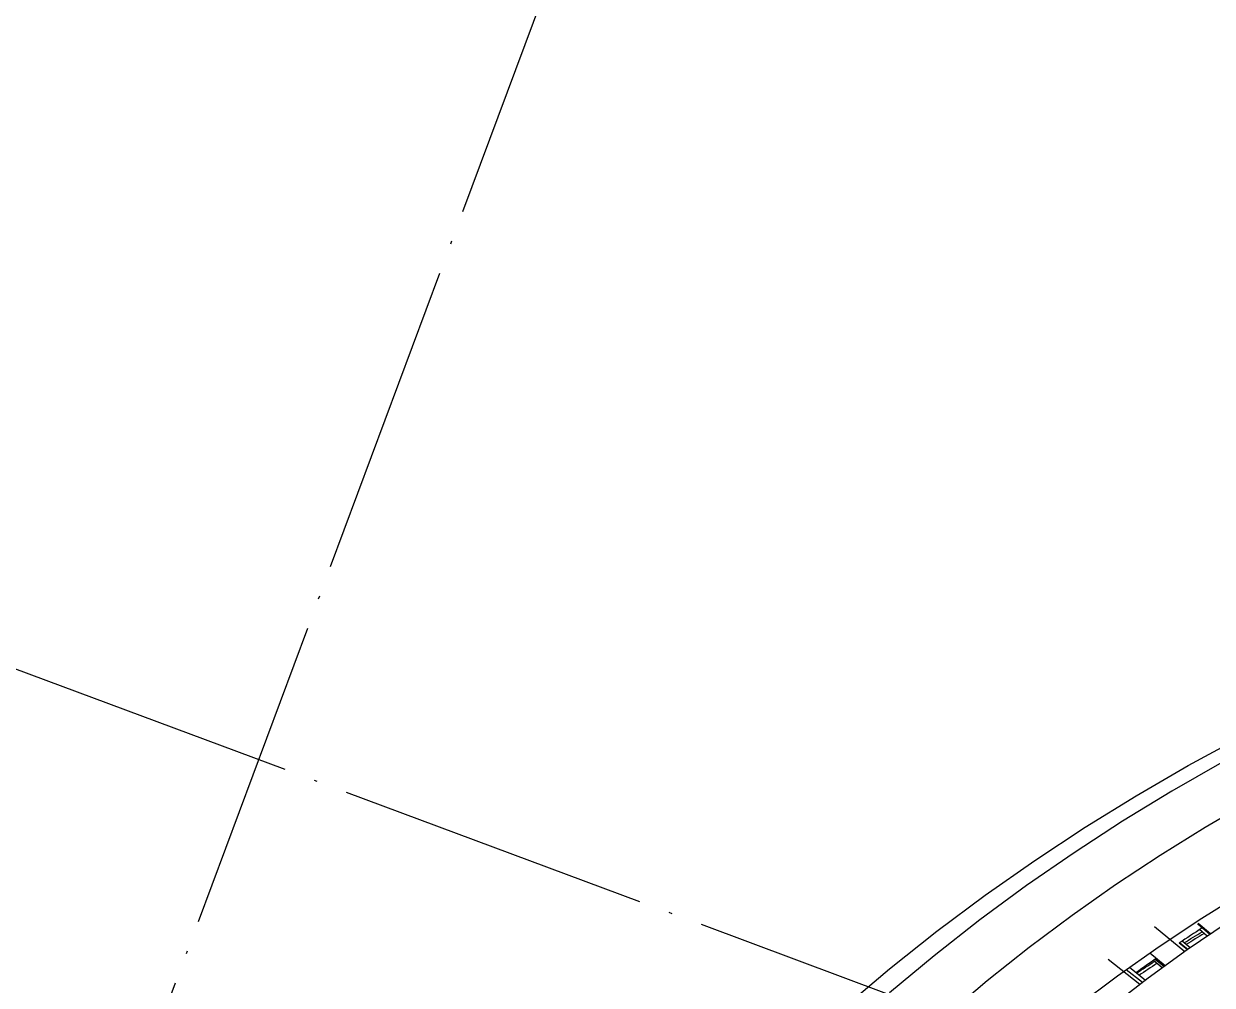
# Model space of a CAD drawing. Header units: millimetres. Extents: x 600121811 to 600690586, y 3472921280 to 3473279938.
# Drawn here: x 600355353 to 600362948, y 3473089247 to 3473095390 of the extents above; entities that cross this region are included whole.
import ezdxf

# ---------------------------------------------------------------- set-up
doc = ezdxf.new("R2010")
doc.units = ezdxf.units.MM
doc.header["$LTSCALE"] = 1000
doc.linetypes.add('AX-MALL-GIRD-200$0$DOTE', pattern=[2.42, 2, -0.2, 0.02, -0.2])
for name, color, linetype in [('AX-MALL-GIRD-200$0$A-Grid', 222, 'AX-MALL-GIRD-200$0$DOTE'), ('AX-MALL-GJ-200$0$A-Anno-Note', 241, 'CONTINUOUS'), ('AX-MALL-WALL-GJ$0$A-SEE', 254, 'CONTINUOUS'), ('AX-MALL-WALL-GJ$0$A-Wall-Fnsh', 152, 'CONTINUOUS')]:
    doc.layers.add(name, color=color, linetype=linetype)

# ---------------------------------------------------------------- blocks, each defined once
blk = doc.blocks.new('AX-MALL-GIRD-200')
at = {"layer": 'AX-MALL-GIRD-200$0$A-Grid'}
for p, q in [((600385888.5, 3473168630.7), (600347158.9, 3473064667)), ((600221348.7, 3473141169.5), (600579244.7, 3473007842.7))]:
    blk.add_line(p, q, dxfattribs=at)
blk = doc.blocks.new('AX-MALL-WALL-GJ$0$edhtrhrtjy')
at = {"layer": 'AX-MALL-WALL-GJ$0$A-Wall-Fnsh'}
for p, q in [((-18945.5, 10137.8), (-18693.1, 10428.2)), ((-18751.4, 10230.1), (-18987, 9946.7)), ((-19189.8, 9841), (-18945.5, 10137.8)), ((-18492.4, 10067.7), (-18706.6, 9804.5)), ((-18987, 9946.7), (-19215.1, 9656.8)), ((-19426.1, 9537.2), (-19189.8, 9841)), ((-18706.6, 9804.5), (-18913.9, 9535.4)), ((-19215.1, 9656.8), (-19435.2, 9360.3)), ((-19653.7, 9226.8), (-19426.1, 9537.2)), ((-18913.9, 9535.4), (-19114.2, 9260.4)), ((-18323.5, 9510.2), (-18522.8, 9251.6)), ((-19435.2, 9360.3), (-19646.9, 9057.4)), ((-18361.9, 9282.9), (-18539.9, 9031.3)), ((-19872.4, 8909.5), (-19653.7, 9226.8)), ((-19114.2, 9260.4), (-19306.9, 8979.5)), ((-18522.8, 9251.6), (-18715.1, 8987.5)), ((-18535.4, 9209.3), (-18533.9, 9214.2)), ((-18439.9, 9174.5), (-18535.4, 9209.3)), ((-18436.7, 9178.9), (-18533.9, 9214.2)), ((-18451, 9158.7), (-18511.6, 9180.7)), ((-18460.3, 9187.5), (-18463.7, 9183.1)), ((-19646.9, 9057.4), (-19850, 8747.8)), ((-18551.5, 9014.4), (-18787.7, 9095.7)), ((-18539.4, 9032), (-18604.3, 9054.4)), ((-18538, 9034.1), (-18602.9, 9056.4)), ((-18526.7, 9050.4), (-18591.2, 9072.6)), ((-19306.9, 8979.5), (-19491.9, 8692.7)), ((-18715.1, 8987.5), (-18900.1, 8717.9)), ((-18539.9, 9031.3), (-18711.1, 8774.5)), ((-20081.7, 8585.6), (-19872.4, 8909.5)), ((-18637.5, 8886.9), (-18756.9, 8928)), ((-18649.7, 8868.4), (-18719.5, 8892.4)), ((-18642.6, 8879.2), (-18712, 8903.1)), ((-18638.8, 8884.8), (-18708.1, 8908.7)), ((-19850, 8747.8), (-20044, 8431.7)), ((-18747.3, 8718.2), (-18992.8, 8798)), ((-18711.1, 8774.5), (-18875.5, 8512.4)), ((-18736.4, 8735.2), (-18861.3, 8775.8)), ((-18723.4, 8755.5), (-18847.7, 8795.9)), ((-19491.9, 8692.7), (-19669, 8399.7)), ((-18900.1, 8717.9), (-19077.5, 8442.9)), ((-20281.4, 8254.7), (-20081.7, 8585.6)), ((-20044, 8431.7), (-20228.5, 8109.3)), ((-19669, 8399.7), (-19837.5, 8101.2)), ((-20470.9, 7917.2), (-20281.4, 8254.7))]:
    blk.add_line(p, q, dxfattribs=at)
for centre, radius, start, end in [((-8999, 2101.1), 11857.9, 143.24811, 144.09943), ((-8598.3, 1453.3), 12533, 142.0099, 142.62532), ((-9236.5, 2270.6), 11566.1, 144.96354, 145.75352), ((-8862.1, 1651), 12203.3, 143.65736, 144.30372)]:
    blk.add_arc(centre, radius, start, end, dxfattribs=at)
at = {"layer": 'AX-MALL-WALL-GJ$0$A-Wall-Fnsh', "extrusion": (0, 0, -1)}
for centre, radius, start, end in [((8318.4, 1083.6), 12997.3, 37.8959, 38.49246), ((8608.5, 1305.6), 12632, 36.26765, 36.89582)]:
    blk.add_arc(centre, radius, start, end, dxfattribs=at)
blk = doc.blocks.new('AX-MALL-WALL-GJ')
at = {"layer": 'AX-MALL-WALL-GJ$0$A-SEE'}
blk.add_blockref('AX-MALL-GIRD-200', (0, 0), dxfattribs=at)
at = {"layer": 'AX-MALL-WALL-GJ$0$A-Wall-Fnsh', "rotation": 339.5681613092246}
blk.add_blockref('AX-MALL-WALL-GJ$0$edhtrhrtjy', (600377009.6, 3473074537.4), dxfattribs=at)

msp = doc.modelspace()

# ---------------------------------------------------------------- block references
at = {"layer": 'AX-MALL-GJ-200$0$A-Anno-Note'}
msp.add_blockref('AX-MALL-WALL-GJ', (0, 0), dxfattribs=at)

doc.saveas('drawing.dxf')
